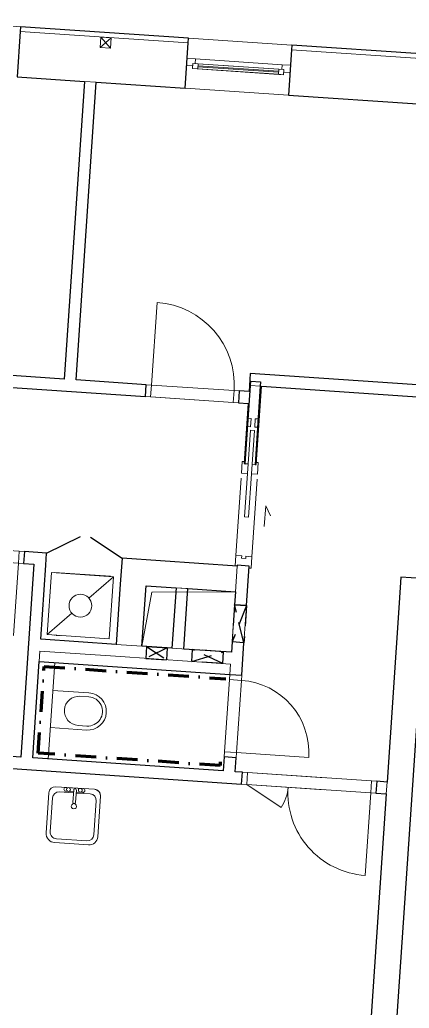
# Model space of a CAD drawing. Header units: millimetres. Extents: x 51291 to 245431, y -8645 to 72638.
# Drawn here: x 183935 to 187696, y 46532 to 56088 of the extents above; entities that cross this region are included whole.
import ezdxf

# ---------------------------------------------------------------- set-up
doc = ezdxf.new("R2010")
doc.units = ezdxf.units.MM
for name, pattern in [('HA_Dash_3mm-S1mm', [300, 200, -100]), ('HA_DashDot_2_2mm-S0_6mm', [1650, 750, -450, 0, -450]), ('HA_DashDot_4mm-S1mm', [400, 200, -100, 0, -100])]:
    doc.linetypes.add(name, pattern=pattern)
for name, color, linetype, lineweight in [('A-DETL-____-OTLN', 9, 'Continuous', 25), ('A-DETL-GENF-OTLN', 9, 'Continuous', 9), ('A-DOOR-____-MCUT', 9, 'Continuous', 9), ('A-DOOR-____-OTLN', 9, 'Continuous', 9), ('A-DOOR-FRAM-MCUT', 9, 'Continuous', 9), ('A-GENM-____-MCUT', 9, 'Continuous', 25), ('A-GENM-____-OTLN', 9, 'Continuous', 9), ('A-GLAZ-____-MCUT', 9, 'Continuous', 5), ('A-GLAZ-____-OTLN', 9, 'Continuous', 5), ('A-WALL-____-MCUT', 9, 'Continuous', 25), ('A-WALL-____-OTLN', 9, 'Continuous', 9), ('E-ELEC-FIXT-OTLN', 9, 'Continuous', 9), ('I-WALL-____-MCUT', 9, 'Continuous', 25), ('I-WALL-____-OTLN', 9, 'Continuous', 9), ('M-HVAC-DUCT-OTLN', 9, 'Continuous', 9), ('P-SANR-FIXT-OTLN', 9, 'Continuous', 9)]:
    doc.layers.add(name, color=color, linetype=linetype, lineweight=lineweight)

# ---------------------------------------------------------------- blocks, each defined once
blk = doc.blocks.new('HA_DR_Single_Swing_Solid - In_BJ_800x2100-2124338-schema rezu D_140_5400')
at = {"layer": 'A-DOOR-____-MCUT', "linetype": 'HA_DashDot_2_2mm-S0_6mm'}
for p, q in [((-400, 57.5), (400, 57.5)), ((-400, -57.5), (400, -57.5))]:
    blk.add_line(p, q, dxfattribs=at)
at = {"layer": 'A-DOOR-____-OTLN', "lineweight": 5}
blk.add_line((400, -857.5), (400, -57.5), dxfattribs=at)
blk.add_arc((400, -57.5), 800, 180, 270, dxfattribs=at)
at = {"layer": 'A-DOOR-FRAM-MCUT'}
for p, q in [((-400, 57.5), (-450, 57.5)), ((-400, -57.5), (-400, 57.5)), ((450, 57.5), (400, 57.5)), ((400, 57.5), (400, -57.5)), ((-450, -57.5), (-400, -57.5)), ((400, -57.5), (450, -57.5))]:
    blk.add_line(p, q, dxfattribs=at)
blk = doc.blocks.new('HA_DR_Single_SlidingToPocket_Solid - In_BJ_800x2100-2105140-schema rezu D_140_5400')
at = {"layer": 'A-DOOR-____-MCUT', "linetype": 'HA_DashDot_2_2mm-S0_6mm'}
for p, q in [((-400, 77.5), (400, 77.5)), ((-400, -77.5), (400, -77.5))]:
    blk.add_line(p, q, dxfattribs=at)
at = {"layer": 'A-DOOR-____-MCUT', "lineweight": 5}
for p, q in [((820, 18.6), (-20, 18.6)), ((-20, 18.6), (-20, -20)), ((820, -20), (820, 18.6)), ((-20, -20), (400, -20)), ((492.5, -20), (820, -20)), ((100, -177.5), (-100, -177.5)), ((100, -177.5), (7.6, -230.8))]:
    blk.add_line(p, q, dxfattribs=at)
at = {"layer": 'A-DOOR-FRAM-MCUT'}
for p, q in [((-400, 77.5), (-500, 77.5)), ((-420, -20), (-420, 20)), ((-420, 20), (-400, 20)), ((-400, 20), (-400, 77.5)), ((512.5, 77.5), (400, 77.5)), ((400, 77.5), (400, 20)), ((400, 20), (492.5, 20)), ((492.5, 20), (492.5, 47.5)), ((512.5, 57.5), (512.5, 77.5)), ((852.5, 47.5), (852.5, 20)), ((852.5, 20), (932.5, 20)), ((932.5, 20), (932.5, 47.5)), ((-512.5, -57.5), (-512.5, -77.5)), ((-512.5, -77.5), (-400, -77.5)), ((-400, -20), (-420, -20)), ((-400, -77.5), (-400, -20)), ((492.5, -20), (400, -20)), ((400, -20), (400, -77.5)), ((400, -77.5), (512.5, -77.5)), ((492.5, -47.5), (492.5, -20)), ((512.5, -77.5), (512.5, -57.5)), ((852.5, -20), (852.5, -47.5)), ((932.5, -20), (852.5, -20)), ((932.5, -47.5), (932.5, -20))]:
    blk.add_line(p, q, dxfattribs=at)
blk = doc.blocks.new('HA_DR_Double_Swing_Solid - In_BJ_1200x2100_800-1670800-schema rezu D_140_5400')
at = {"layer": 'A-DOOR-____-MCUT', "linetype": 'HA_DashDot_2_2mm-S0_6mm'}
for p, q in [((-600, 57.5), (600, 57.5)), ((-600, -57.5), (600, -57.5))]:
    blk.add_line(p, q, dxfattribs=at)
at = {"layer": 'A-DOOR-____-OTLN', "lineweight": 5}
for p, q in [((-253.6, -257.5), (-600, -57.5)), ((600, -857.5), (600, -57.5))]:
    blk.add_line(p, q, dxfattribs=at)
for centre, radius, start, end in [((-600, -57.5), 400, 330, 0), ((600, -57.5), 800, 180, 270)]:
    blk.add_arc(centre, radius, start, end, dxfattribs=at)
at = {"layer": 'A-DOOR-FRAM-MCUT'}
for p, q in [((-600, 57.5), (-650, 57.5)), ((-600, -57.5), (-600, 57.5)), ((650, 57.5), (600, 57.5)), ((600, 57.5), (600, -57.5)), ((-650, -57.5), (-600, -57.5)), ((600, -57.5), (650, -57.5))]:
    blk.add_line(p, q, dxfattribs=at)
blk = doc.blocks.new('HA_DR_Single_Swing_Solid - In_BJ_700x2100-2124340-schema rezu D_140_5400')
at = {"layer": 'A-DOOR-____-MCUT', "linetype": 'HA_DashDot_2_2mm-S0_6mm'}
for p, q in [((-350, 57.5), (350, 57.5)), ((-350, -57.5), (350, -57.5))]:
    blk.add_line(p, q, dxfattribs=at)
at = {"layer": 'A-DOOR-____-OTLN', "lineweight": 5}
blk.add_line((350, 757.5), (350, 57.5), dxfattribs=at)
blk.add_arc((350, 57.5), 700, 90, 180, dxfattribs=at)
at = {"layer": 'A-DOOR-FRAM-MCUT'}
for p, q in [((-400, 57.5), (-350, 57.5)), ((-350, 57.5), (-350, -57.5)), ((350, 57.5), (400, 57.5)), ((350, -57.5), (350, 57.5)), ((-350, -57.5), (-400, -57.5)), ((400, -57.5), (350, -57.5))]:
    blk.add_line(p, q, dxfattribs=at)
blk = doc.blocks.new('HA_WD_SinglePanel - 1000x1500-1670803-schema rezu D_140_5400')
at = {"layer": 'A-GLAZ-____-MCUT'}
for p, q in [((-420, 70), (-500, 70)), ((-500, 0), (-440, 0)), ((-440, -25), (-440, 25)), ((-440, 25), (-390, 25)), ((-420, 25), (-420, 70)), ((-390, 25), (-390, -25)), ((390, 5), (-390, 5)), ((390, -25), (390, 25)), ((390, 25), (440, 25)), ((500, 70), (420, 70)), ((420, 70), (420, 25)), ((440, 25), (440, -25)), ((440, 0), (500, 0)), ((-390, -25), (-440, -25)), ((390, -5), (-390, -5)), ((440, -25), (390, -25))]:
    blk.add_line(p, q, dxfattribs=at)
at = {"layer": 'A-GLAZ-____-OTLN'}
for p, q in [((440, 25), (-440, 25)), ((-440, -25), (-440, 25)), ((420, 70), (-420, 70)), ((390, 25), (-390, 25)), ((440, 25), (440, -25)), ((-440, -25), (440, -25)), ((390, -25), (-390, -25))]:
    blk.add_line(p, q, dxfattribs=at)
blk = doc.blocks.new('HA_GM_Shaft_Rectangle - Default-2138658-schema rezu D_140_5400')
at = {"layer": 'A-DETL-GENF-OTLN'}
for p, q in [((58.5, -58.5), (865, 0)), ((0, -585), (58.5, -58.5))]:
    blk.add_line(p, q, dxfattribs=at)
at = {"layer": 'A-GENM-____-OTLN'}
for p, q in [((0, -585), (0, 0)), ((0, 0), (865, 0)), ((865, 0), (865, -585)), ((865, -585), (0, -585))]:
    blk.add_line(p, q, dxfattribs=at)
blk = doc.blocks.new('Skříňka se dřezem_ pravoúhlá - 500 x 440mm-1452876-schema rezu D_140_5400')
at = {"layer": 'P-SANR-FIXT-OTLN'}
for p, q in [((-234.3, 116.6), (-234.3, -271)), ((-234.3, 116.6), (-234.3, -271)), ((202.2, 180.1), (-170.8, 180.1)), ((202.2, 180.1), (-170.8, 180.1)), ((3, 132.5), (-132.7, 132.5)), ((91.9, 180.1), (-73.2, 180.1)), ((-73.2, 142), (3, 142)), ((3, 160.7), (3, 40.4)), ((28.4, 160.7), (28.4, 40.4)), ((28.4, 142), (91.9, 142)), ((164.1, 132.5), (28.4, 132.5)), ((265.7, -275.5), (265.7, 116.6)), ((265.7, -275.5), (265.7, 116.6)), ((-196.2, 69), (-196.2, -258.3)), ((227.6, -258.3), (227.6, 69)), ((-145.4, -359.9), (181.3, -359.9)), ((-145.4, -359.9), (181.3, -359.9)), ((-132.7, -321.8), (164.1, -321.8))]:
    blk.add_line(p, q, dxfattribs=at)
for centre, radius, start, end in [((-170.8, 116.6), 63.5, 90, 180), ((-170.8, 116.6), 63.5, 90, 180), ((-132.7, 69), 63.5, 90, 180), ((-73.2, 161.1), 19, 90, 270), ((-47.8, 161.1), 19, 360, 180), ((-47.8, 161.1), 19, 180, 0), ((15.7, 160.7), 12.7, 360, 180), ((66.5, 161.1), 19, 360, 180), ((66.5, 161.1), 19, 180, 360), ((91.9, 161.1), 19, 270, 90), ((164.1, 69), 63.5, 0, 90), ((202.2, 116.6), 63.5, 0, 90), ((202.2, 116.6), 63.5, 360, 90), ((15.7, 3.2), 25.4, 360, 180), ((15.7, 3.2), 25.4, 180, 0), ((15.7, 40.4), 12.7, 180, 0), ((-145.4, -271), 88.9, 180, 270), ((-145.4, -271), 88.9, 180, 270), ((-132.7, -258.3), 63.5, 180, 270), ((164.1, -258.3), 63.5, 270, 0), ((181.3, -275.5), 84.4, 270, 0), ((181.3, -275.5), 84.4, 270, 0)]:
    blk.add_arc(centre, radius, start, end, dxfattribs=at)
blk = doc.blocks.new('ABMV_Toilet_WallHung - Default-1991236-schema rezu D_140_5400')
at = {"layer": 'P-SANR-FIXT-OTLN'}
for p, q in [((-55, 75), (-55, 424.6)), ((-16.3, 426.2), (-16.3, 340.3)), ((266.3, 340.3), (266.3, 426.2)), ((305, 75), (305, 424.6))]:
    blk.add_line(p, q, dxfattribs=at)
for centre, radius, start, end in [((125, 424.6), 180, 0, 180), ((125, 426.2), 141.3, 360, 180), ((125, 340.3), 141.3, 180, 360)]:
    blk.add_arc(centre, radius, start, end, dxfattribs=at)
blk = doc.blocks.new('HA_DR_Single_Swing_Solid - In_BJ_700x2100-2124342-schema rezu D_140_5400')
at = {"layer": 'A-DOOR-____-MCUT', "linetype": 'HA_DashDot_2_2mm-S0_6mm'}
for p, q in [((-350, 57.5), (350, 57.5)), ((-350, -57.5), (350, -57.5))]:
    blk.add_line(p, q, dxfattribs=at)
at = {"layer": 'A-DOOR-____-OTLN', "lineweight": 5}
blk.add_line((350, -757.5), (350, -57.5), dxfattribs=at)
blk.add_arc((350, -57.5), 700, 180, 270, dxfattribs=at)
at = {"layer": 'A-DOOR-FRAM-MCUT'}
for p, q in [((-350, 57.5), (-400, 57.5)), ((-350, -57.5), (-350, 57.5)), ((400, 57.5), (350, 57.5)), ((350, 57.5), (350, -57.5)), ((-400, -57.5), (-350, -57.5)), ((350, -57.5), (400, -57.5))]:
    blk.add_line(p, q, dxfattribs=at)
blk = doc.blocks.new('R_bathroom_washing_machine - 600x600x900-1448762-schema rezu D_140_5400')
at = {"layer": 'E-ELEC-FIXT-OTLN'}
for p, q in [((677.5, 596.6), (77.5, 596.6)), ((77.5, 596.6), (77.5, -3.4)), ((455.3, 374.4), (677.5, 596.6)), ((554.7, 601.6), (554.7, 596.6)), ((572.2, 601.6), (572.2, 596.6)), ((579.7, 601.6), (579.7, 601.6)), ((579.7, 601.6), (579.7, 601.6)), ((579.7, 601.6), (579.7, 601.6)), ((579.7, 601.6), (579.7, 601.6)), ((587.2, 596.6), (587.2, 601.6)), ((604.7, 596.6), (604.7, 601.6)), ((677.5, -3.4), (677.5, 596.6)), ((77.5, -3.4), (299.7, 218.9)), ((77.5, -3.4), (677.5, -3.4)), ((107.5, -3.4), (107.5, -8.4)), ((647.5, -8.4), (107.5, -8.4)), ((647.5, -8.4), (647.5, -3.4))]:
    blk.add_line(p, q, dxfattribs=at)
blk.add_circle((377.5, 296.6), 110, dxfattribs=at)
blk = doc.blocks.new('HA_GM_Tiling_LineBased - Generic Tiles-2050441-schema rezu D_140_5400')
at = {"layer": 'A-GENM-____-OTLN', "linetype": 'HA_DashDot_4mm-S1mm', "lineweight": 80}
blk.add_line((50, -50), (1810, -50), dxfattribs=at)
blk = doc.blocks.new('HA_GM_Tiling_LineBased - Generic Tiles-2050442-schema rezu D_140_5400')
at = {"layer": 'A-GENM-____-OTLN', "linetype": 'HA_DashDot_4mm-S1mm', "lineweight": 80}
blk.add_line((50, -50), (890, -50), dxfattribs=at)
blk = doc.blocks.new('HA_GM_Tiling_LineBased - Generic Tiles-2050443-schema rezu D_140_5400')
at = {"layer": 'A-GENM-____-OTLN', "linetype": 'HA_DashDot_4mm-S1mm', "lineweight": 80}
blk.add_line((50, -50), (85, -50), dxfattribs=at)
blk = doc.blocks.new('HA_GM_Opening_Rectangle_WallBased - Default-2022477-schema rezu D_140_5400')
at = {"layer": 'A-GENM-____-MCUT', "linetype": 'HA_Dash_3mm-S1mm'}
for p, q in [((305, 57.5), (-55, -57.5)), ((-55, 57.5), (305, -57.5)), ((-55, 57.5), (-55, -57.5)), ((-55, 57.5), (305, 57.5)), ((305, 57.5), (305, -57.5)), ((-55, -57.5), (305, -57.5))]:
    blk.add_line(p, q, dxfattribs=at)
blk = doc.blocks.new('HA_GM_Opening_Rectangle_WallBased - Default-2050987-schema rezu D_140_5400')
at = {"layer": 'A-GENM-____-MCUT', "linetype": 'HA_Dash_3mm-S1mm'}
for p, q in [((275, 57.5), (-25, -57.5)), ((-25, 57.5), (275, -57.5)), ((-25, 57.5), (-25, -57.5)), ((-25, 57.5), (275, 57.5)), ((275, 57.5), (275, -57.5)), ((-25, -57.5), (275, -57.5))]:
    blk.add_line(p, q, dxfattribs=at)
blk = doc.blocks.new('HA_GM_Opening_Rectangle_WallBased - Default-2051236-schema rezu D_140_5400')
at = {"layer": 'A-GENM-____-MCUT', "linetype": 'HA_Dash_3mm-S1mm'}
for p, q in [((225, 57.5), (25, -57.5)), ((25, 57.5), (225, -57.5)), ((25, 57.5), (25, -57.5)), ((25, 57.5), (225, 57.5)), ((225, 57.5), (225, -57.5)), ((25, -57.5), (225, -57.5))]:
    blk.add_line(p, q, dxfattribs=at)
blk = doc.blocks.new('185-01_OBJEKT B_Central_rvt-3-schema rezu D_140_5400')
at = {"layer": 'A-DETL-____-OTLN'}
for p, q in [((1668.3, 50931.7), (1996.1, 51092.3)), ((2093.6, 51085.7), (2396.7, 50882.2))]:
    blk.add_line(p, q, dxfattribs=at)
at = {"layer": 'A-WALL-____-MCUT'}
for p, q in [((1417.3, 56020.3), (1414.3, 55975.4)), ((3038.6, 55910.3), (1417.3, 56020.3)), ((1414.3, 55975.4), (1384.5, 55536.4)), ((3035.6, 55865.4), (3038.6, 55910.3)), ((3005.8, 55426.4), (3035.6, 55865.4)), ((4036.3, 55842.6), (4033.3, 55797.7)), ((5283.4, 55757.9), (4036.3, 55842.6)), ((4033.3, 55797.7), (4003.5, 55358.7)), ((1384.5, 55536.4), (2033, 55492.4)), ((2147.7, 55484.6), (3005.8, 55426.4)), ((4003.5, 55358.7), (5250.6, 55274))]:
    blk.add_line(p, q, dxfattribs=at)
at = {"layer": 'A-WALL-____-MCUT', "lineweight": 9}
for p, q in [((3035.6, 55865.4), (1414.3, 55975.4)), ((1414.3, 55975.4), (3035.6, 55865.4)), ((5280.4, 55713), (4033.3, 55797.7)), ((4033.3, 55797.7), (5280.4, 55713)), ((2147.7, 55484.6), (2033, 55492.4)), ((3492.2, 50557.3), (3509.1, 50806.7)), ((3509.1, 50806.7), (3492.2, 50557.3)), ((3033.2, 50588.4), (2918.5, 50596.2)), ((1604, 49983.8), (1597.2, 49884.1)), ((1604, 49983.8), (2332.3, 49934.4)), ((2332.3, 49934.4), (1604, 49983.8)), ((2340.1, 50049.1), (2589.5, 50032.2)), ((2589.5, 50032.2), (2340.1, 50049.1)), ((2332.3, 49934.4), (3444.8, 49858.9)), ((3444.8, 49858.9), (2332.3, 49934.4)), ((3438, 49759.1), (3444.8, 49858.9)), ((4948.3, 48604.2), (4956, 48718.9))]:
    blk.add_line(p, q, dxfattribs=at)
at = {"layer": 'A-WALL-____-OTLN'}
for p, q in [((419.6, 56088), (1417.3, 56020.3)), ((3038.6, 55910.3), (4036.3, 55842.6)), ((4003.5, 55358.7), (3005.8, 55426.4))]:
    blk.add_line(p, q, dxfattribs=at)
at = {"layer": 'I-WALL-____-MCUT'}
for p, q in [((2033, 55492.4), (1837.6, 52614)), ((1952.4, 52606.3), (2147.7, 55484.6)), ((1837.6, 52614), (1189.1, 52658.1)), ((3635.4, 52667.4), (3627.6, 52552.7)), ((6518.8, 52471.7), (3635.4, 52667.4)), ((2630.8, 52560.2), (1952.4, 52606.3)), ((2623, 52445.5), (2630.8, 52560.2)), ((3637.6, 52552), (3640.5, 52594.4)), ((3640.5, 52594.4), (3735.2, 52588)), ((3735.2, 52588), (3732.4, 52545.6)), ((1181.3, 52543.3), (2623, 52445.5)), ((3528.8, 52499.3), (3521, 52384.5)), ((3623.5, 52492.8), (3528.8, 52499.3)), ((3586.3, 51796.3), (3637.6, 52552)), ((3627.6, 52552.7), (3623.5, 52492.8)), ((3732.4, 52545.6), (3681.1, 51789.8)), ((3691, 51789.2), (3742.3, 52544.9)), ((3742.3, 52544.9), (6511, 52357)), ((3521, 52384.5), (3615.7, 52378.1)), ((3615.7, 52378.1), (3576.3, 51796.9)), ((3576.3, 51796.9), (3586.3, 51796.3)), ((3681.1, 51789.8), (3691, 51789.2)), ((1453.8, 50946.2), (1446, 50831.5)), ((1668.3, 50931.7), (1453.8, 50946.2)), ((1660.5, 50816.9), (1668.3, 50931.7)), ((2396.7, 50882.2), (2379.7, 50632.8)), ((3509.1, 50806.7), (2396.7, 50882.2)), ((1545.8, 50824.7), (1419.2, 48959)), ((1446, 50831.5), (1545.8, 50824.7)), ((1611.8, 50098.6), (1660.5, 50816.9)), ((3509.6, 50814.2), (3509.1, 50806.7)), ((3624.3, 50806.4), (3509.6, 50814.2)), ((3598.4, 50424.8), (3624.3, 50806.4)), ((5090.5, 50699.4), (5073.5, 50450)), ((6392.5, 50611), (5090.5, 50699.4)), ((2379.7, 50632.8), (2340.1, 50049.1)), ((2589.5, 50032.2), (2629.2, 50615.9)), ((2629.2, 50615.9), (2918.5, 50596.2)), ((2918.5, 50596.2), (2878.9, 50012.6)), ((2993.6, 50004.8), (3033.2, 50588.4)), ((3033.2, 50588.4), (3492.2, 50557.3)), ((3492.2, 50557.3), (3483.7, 50432.6)), ((3483.7, 50432.6), (3598.4, 50424.8)), ((5073.5, 50450), (4956, 48718.9)), ((2340.1, 50049.1), (1611.8, 50098.6)), ((2878.9, 50012.6), (2589.5, 50032.2)), ((3452.6, 49973.6), (2993.6, 50004.8)), ((3459.3, 50073.4), (3452.6, 49973.6)), ((3574.1, 50065.7), (3459.3, 50073.4)), ((3552.7, 49751.3), (3574.1, 50065.7)), ((1533.9, 48951.2), (1597.2, 49884.1)), ((1597.2, 49884.1), (3438, 49759.1)), ((3438, 49759.1), (3552.7, 49751.3)), ((4874.3, 43823.2), (5275.6, 49734.6)), ((1419.2, 48959), (42.3, 49052.4)), ((34.6, 48937.7), (3551.5, 48699)), ((3374.7, 48826.3), (1533.9, 48951.2)), ((3383.8, 48961), (3374.7, 48826.3)), ((3498.6, 48953.2), (3383.8, 48961)), ((3489.4, 48818.5), (3498.6, 48953.2)), ((3559.3, 48813.7), (3489.4, 48818.5)), ((3551.5, 48699), (3559.3, 48813.7)), ((4856.3, 48725.7), (4848.5, 48611)), ((4956, 48718.9), (4856.3, 48725.7)), ((4948.3, 48604.2), (4624.9, 43840.2)), ((4848.5, 48611), (4948.3, 48604.2))]:
    blk.add_line(p, q, dxfattribs=at)
at = {"layer": 'I-WALL-____-OTLN'}
for p, q in [((2680.7, 52556.8), (3478.9, 52502.7)), ((3732.4, 52545.6), (3637.6, 52552)), ((3471.1, 52387.9), (2672.9, 52442.1)), ((3459.3, 50073.4), (3483.7, 50432.6)), ((3598.4, 50424.8), (3574.1, 50065.7)), ((1746.9, 49873.9), (1683.6, 48941.1)), ((3609.1, 48810.4), (4806.4, 48729.1)), ((4798.6, 48614.4), (3601.4, 48695.6))]:
    blk.add_line(p, q, dxfattribs=at)
at = {"layer": 'M-HVAC-DUCT-OTLN', "lineweight": 5}
for p, q in [((2185.6, 55820.6), (2192.3, 55920.4)), ((2292.1, 55913.6), (2185.6, 55820.6)), ((2285.3, 55813.9), (2192.3, 55920.4)), ((2192.3, 55920.4), (2292.1, 55913.6)), ((2292.1, 55913.6), (2285.3, 55813.9)), ((2285.3, 55813.9), (2185.6, 55820.6))]:
    blk.add_line(p, q, dxfattribs=at)
at = {"layer": 'A-DOOR-____-OTLN', "color": 250, "lineweight": 9}
for name, p, rotation in [('HA_DR_Single_Swing_Solid - In_BJ_800x2100-2124338-schema rezu D_140_5400', (3075.9, 52472.4), 176.1172724189429), ('HA_DR_Single_SlidingToPocket_Solid - In_BJ_800x2100-2105140-schema rezu D_140_5400', (3600.3, 51301.7), 86.1172724189423), ('HA_DR_Single_Swing_Solid - In_BJ_700x2100-2124342-schema rezu D_140_5400', (1050.8, 50915.9), 356.1172724189428), ('HA_DR_Single_Swing_Solid - In_BJ_700x2100-2124340-schema rezu D_140_5400', (3468.3, 49356.2), 266.1172724189423), ('HA_DR_Double_Swing_Solid - In_BJ_1200x2100_800-1670800-schema rezu D_140_5400', (4203.9, 48712.4), 356.1172724189428)]:
    blk.add_blockref(name, p, dxfattribs=dict(at, rotation=rotation))
at = {"layer": 'A-GENM-____-OTLN', "color": 250, "lineweight": 9}
for name, p, rotation in [('HA_GM_Shaft_Rectangle - Default-2138658-schema rezu D_140_5400', (2629.2, 50615.9), 356.1172724189424), ('HA_GM_Opening_Rectangle_WallBased - Default-2022477-schema rezu D_140_5400', (3537.4, 50373.8), 266.1172724189423), ('HA_GM_Opening_Rectangle_WallBased - Default-2051236-schema rezu D_140_5400', (2605.5, 49973.5), 356.1172724189431), ('HA_GM_Opening_Rectangle_WallBased - Default-2050987-schema rezu D_140_5400', (3348.9, 49923), 176.1172724189431), ('HA_GM_Tiling_LineBased - Generic Tiles-2050442-schema rezu D_140_5400', (1533.9, 48951.2), 86.11727241894303), ('HA_GM_Tiling_LineBased - Generic Tiles-2050441-schema rezu D_140_5400', (1597.6, 49889.1), 356.1172724189428), ('HA_GM_Tiling_LineBased - Generic Tiles-2050441-schema rezu D_140_5400', (3389.6, 48825.3), 176.1172724189429), ('HA_GM_Tiling_LineBased - Generic Tiles-2050443-schema rezu D_140_5400', (3398.8, 48960), 266.117272418943)]:
    blk.add_blockref(name, p, dxfattribs=dict(at, rotation=rotation))
at = {"layer": 'A-GLAZ-____-OTLN', "color": 250, "lineweight": 9, "rotation": 356.1172724189428}
blk.add_blockref('HA_WD_SinglePanel - 1000x1500-1670803-schema rezu D_140_5400', (3519.5, 55612), dxfattribs=at)
at = {"layer": 'E-ELEC-FIXT-OTLN', "color": 250, "lineweight": 9, "rotation": 176.1172724189423}
blk.add_blockref('R_bathroom_washing_machine - 600x600x900-1448762-schema rezu D_140_5400', (2391.4, 50693.8), dxfattribs=at)
at = {"layer": 'P-SANR-FIXT-OTLN', "color": 250, "lineweight": 9}
for name, p, rotation in [('ABMV_Toilet_WallHung - Default-1991236-schema rezu D_140_5400', (1650.1, 49554.7), 266.1172724189429), ('Skříňka se dřezem_ pravoúhlá - 500 x 440mm-1452876-schema rezu D_140_5400', (1916.4, 48482.3), 356.1172724189438)]:
    blk.add_blockref(name, p, dxfattribs=dict(at, rotation=rotation))

msp = doc.modelspace()

# ---------------------------------------------------------------- block references
at = {"lineweight": 5}
msp.add_blockref('185-01_OBJEKT B_Central_rvt-3-schema rezu D_140_5400', (182525.4, 0), dxfattribs=at)

doc.saveas('drawing.dxf')
